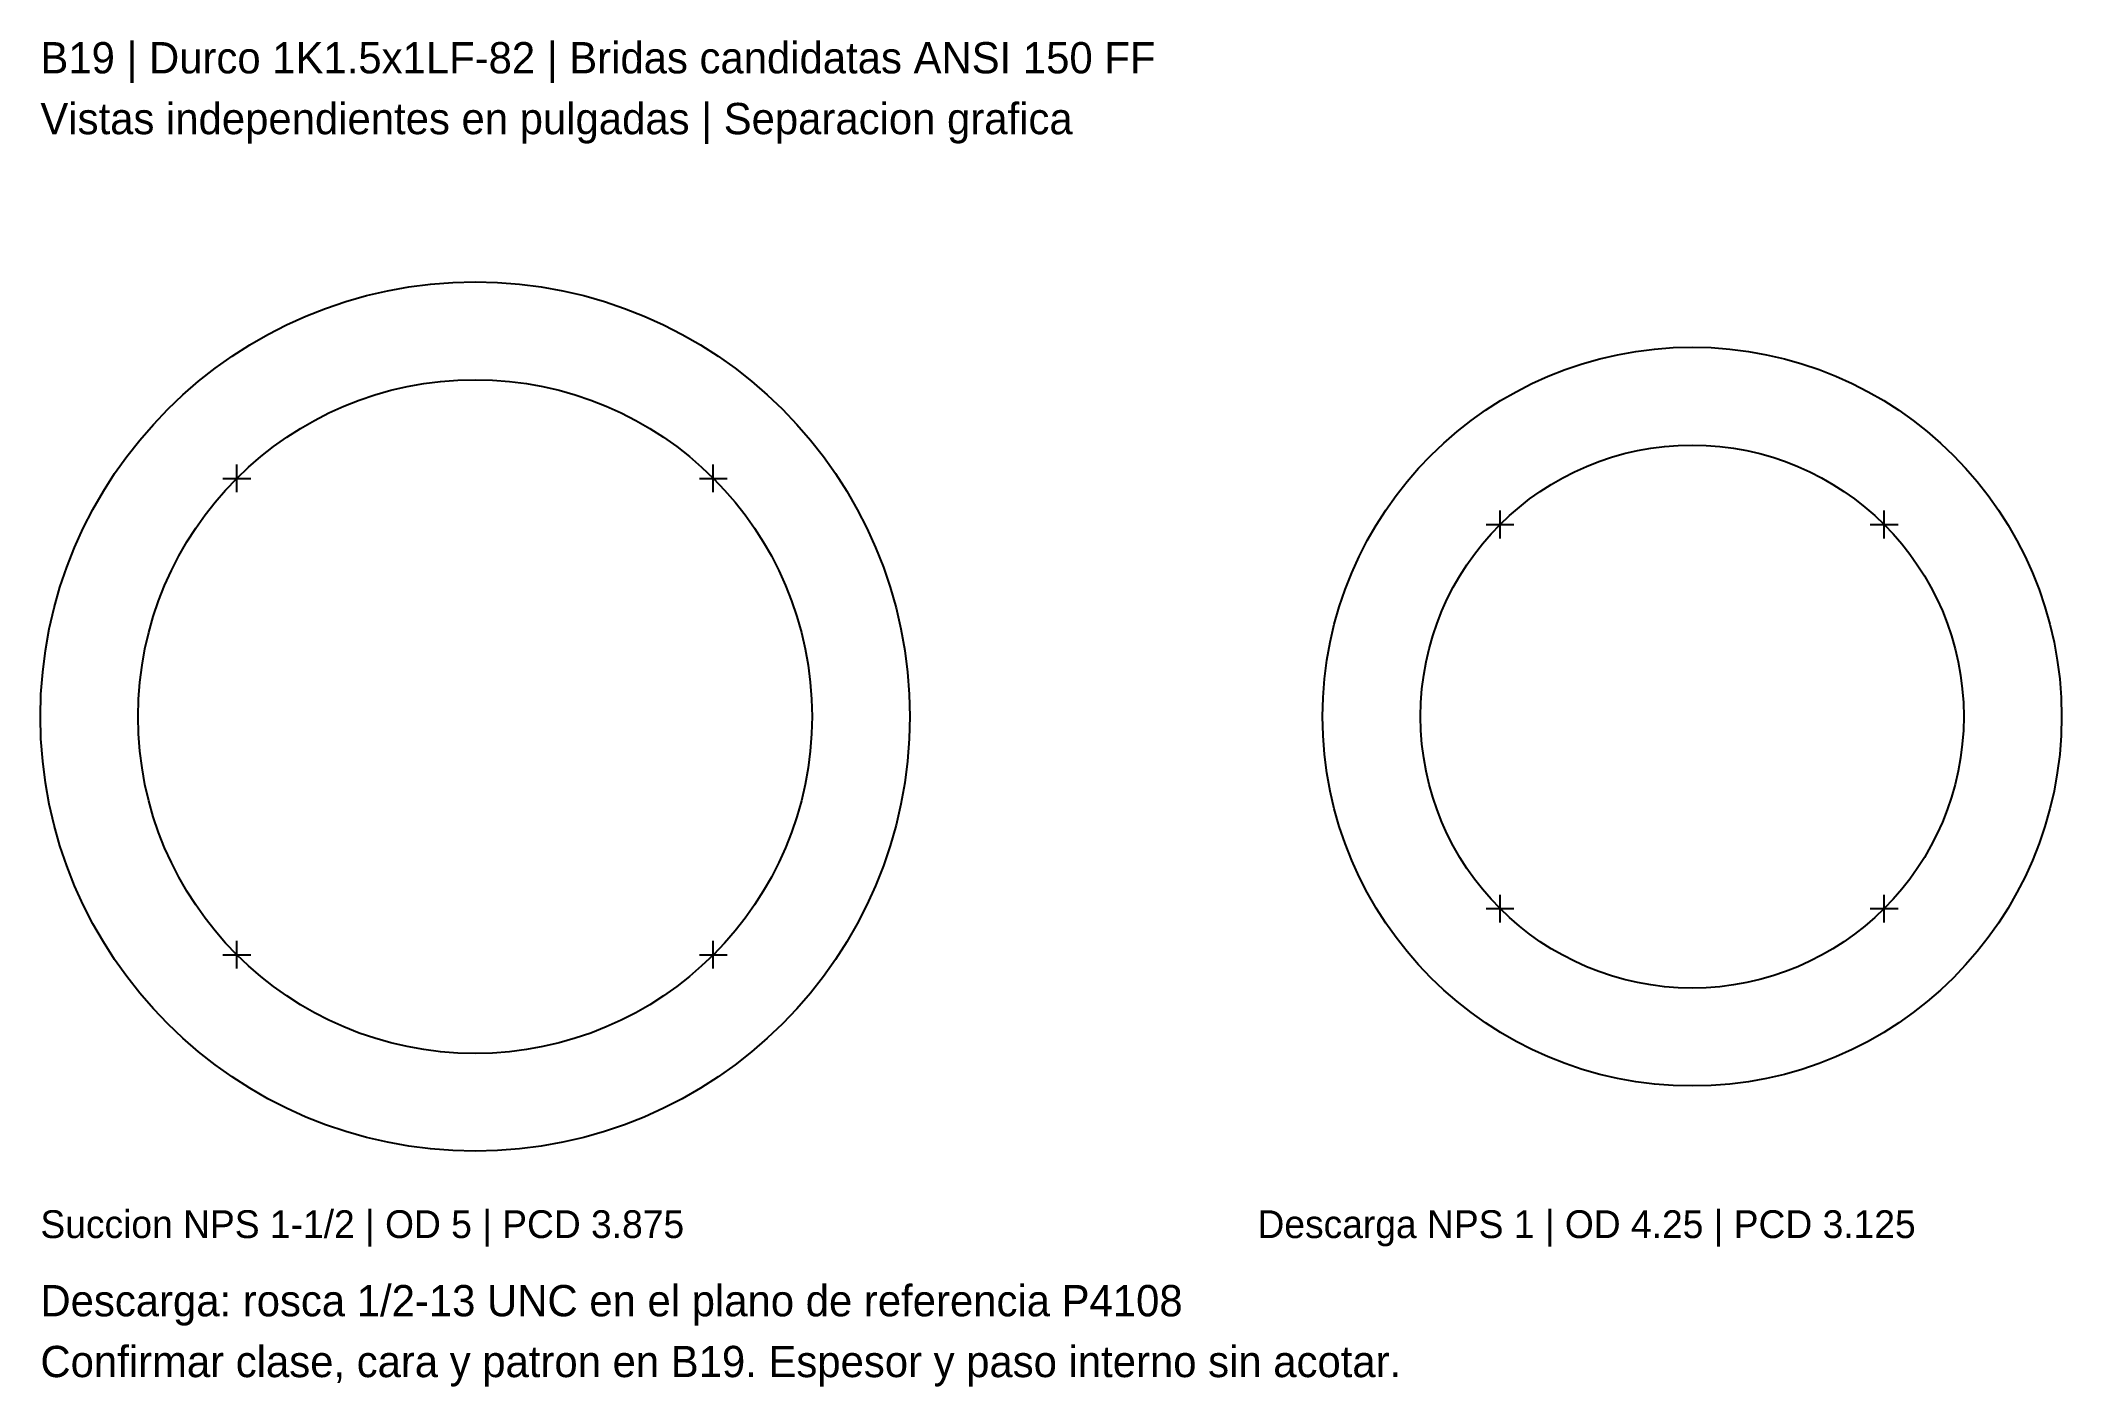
# Model space of a CAD drawing. Header units: inches. Extents: x -2.5 to 9.1, y -3.9 to 3.9.
import ezdxf

# ---------------------------------------------------------------- set-up
doc = ezdxf.new("R2010")
doc.units = ezdxf.units.IN
doc.header["$MEASUREMENT"] = 0
doc.layers.add('CENTROS', color=4, linetype='Continuous')

msp = doc.modelspace()

# ---------------------------------------------------------------- linework, layer by layer
for centre, radius in [((0, 0), 2.5), ((7, 0), 2.125)]:
    msp.add_circle(centre, radius)
at = {"layer": 'CENTROS'}
for p, q in [((-1.37, 1.29), (-1.37, 1.45)), ((1.37, 1.29), (1.37, 1.45)), ((-1.45, 1.37), (-1.29, 1.37)), ((1.29, 1.37), (1.45, 1.37)), ((5.895, 1.025), (5.895, 1.185)), ((8.105, 1.025), (8.105, 1.185)), ((5.815, 1.105), (5.975, 1.105)), ((8.025, 1.105), (8.185, 1.105)), ((5.895, -1.185), (5.895, -1.025)), ((8.105, -1.185), (8.105, -1.025)), ((5.815, -1.105), (5.975, -1.105)), ((8.025, -1.105), (8.185, -1.105)), ((-1.45, -1.37), (-1.29, -1.37)), ((-1.37, -1.45), (-1.37, -1.29)), ((1.29, -1.37), (1.45, -1.37)), ((1.37, -1.45), (1.37, -1.29))]:
    msp.add_line(p, q, dxfattribs=at)
for centre, radius in [((0, 0), 1.938), ((7, 0), 1.562)]:
    msp.add_circle(centre, radius, dxfattribs=at)

# ---------------------------------------------------------------- texts
for s, height, p in [('B19 | Durco 1K1.5x1LF-82 | Bridas candidatas ANSI 150 FF', 0.18, (-2.5, 3.7)), ('Vistas independientes en pulgadas | Separacion grafica', 0.18, (-2.5, 3.35)), ('Succion NPS 1-1/2 | OD 5 | PCD 3.875', 0.16, (-2.5, -3)), ('Descarga NPS 1 | OD 4.25 | PCD 3.125', 0.16, (4.5, -3)), ('Descarga: rosca 1/2-13 UNC en el plano de referencia P4108', 0.18, (-2.5, -3.45)), ('Confirmar clase, cara y patron en B19. Espesor y paso interno sin acotar.', 0.18, (-2.5, -3.8))]:
    msp.add_text(s, height=height).set_placement(p)

doc.saveas('drawing.dxf')
